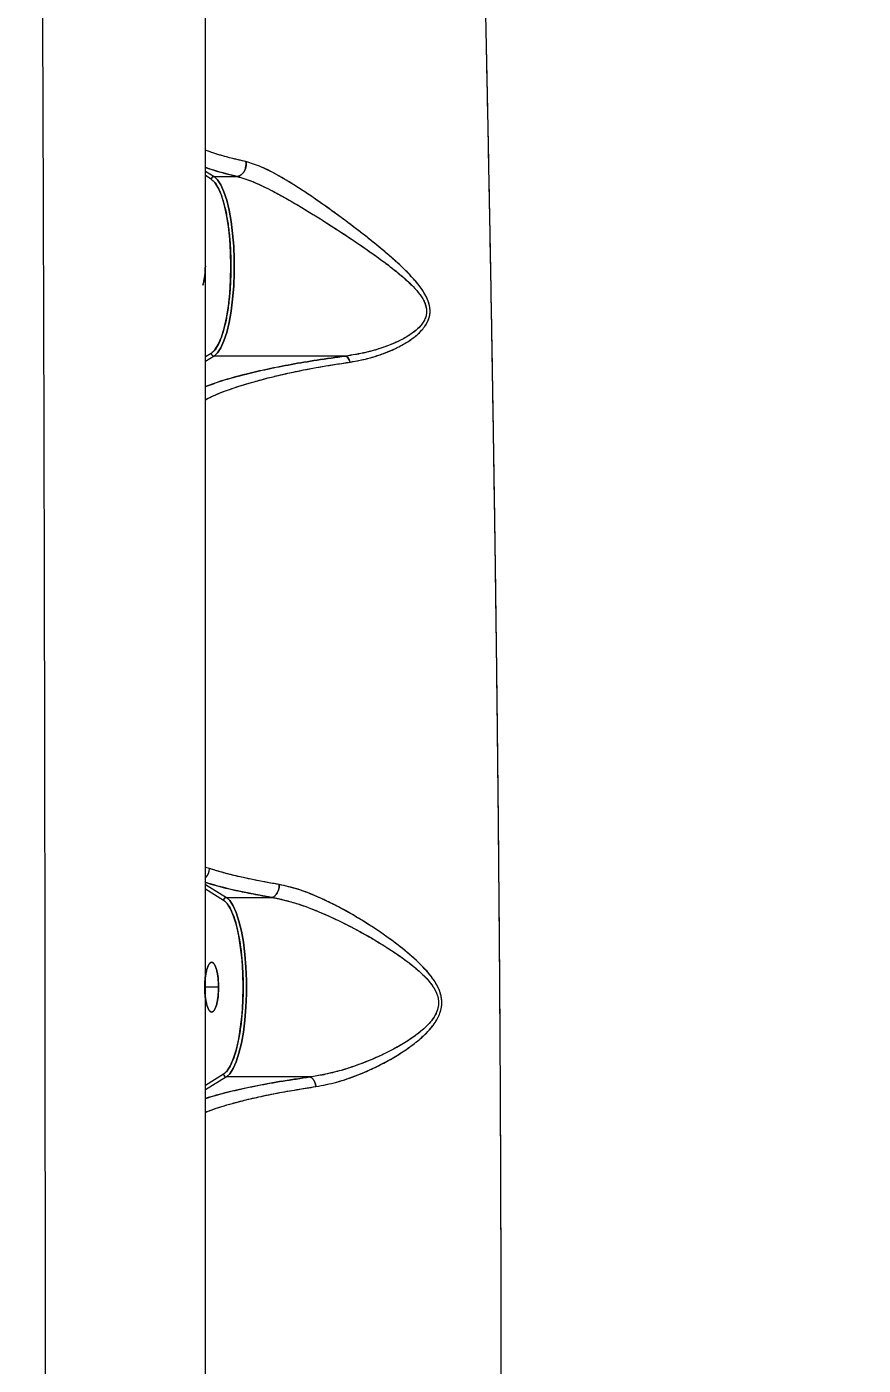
# Model space of a CAD drawing. Header units: millimetres. Extents: x -8045 to 6871, y -5915 to 5473.
# Drawn here: x -4057.1 to -3905.6, y -1385.2 to -1142.8 of the extents above; entities that cross this region are included whole.
import ezdxf

# ---------------------------------------------------------------- set-up
doc = ezdxf.new("R2010")
doc.units = ezdxf.units.MM
for name, color, linetype in [('DIKOM_ОБЪЕКТ', 7, 'Continuous'), ('DIKOM_РАЗМЕР_ЗОНА', 7, 'Continuous'), ('DIKOM_РАЗМЕР_ОБЪЕКТА', 7, 'Continuous')]:
    doc.layers.add(name, color=color, linetype=linetype)
doc.styles.add('style1', font='arial.ttf', dxfattribs={"width": 0.8})
doc.dimstyles.new('1-50', dxfattribs={"dimtxt": 300, "dimasz": 200, "dimexe": 100, "dimexo": 0, "dimgap": 100, "dimtad": 1, "dimtxsty": 'style1', "dimcen": 200, "dimclrd": 7, "dimclre": 7, "dimclrt": 7, "dimadec": 1, "dimazin": 2, "dimtfac": 1, "dimtmove": 0, "dimatfit": 2, "dimfxl": 0, "dimlwd": 25, "dimlwe": 18, "dimarcsym": 0})

# ---------------------------------------------------------------- blocks, each defined once
blk = doc.blocks.new('*D9')
at = {"layer": 'Defpoints', "color": 0, "linetype": 'Continuous', "transparency": 16777216}
for p in [(5663.54, -234.65), (-5019.6, -1388.73), (5663.54, -4701.47)]:
    blk.add_point(p, dxfattribs=at)
at = {"layer": 'DIKOM_РАЗМЕР_ОБЪЕКТА', "color": 7, "linetype": 'Continuous', "lineweight": 18, "transparency": 16777216}
for p, q in [((5663.54, -234.65), (5663.54, -4801.47)), ((-5019.6, -1388.73), (-5019.6, -4801.47))]:
    blk.add_line(p, q, dxfattribs=at)
at = {"layer": 'DIKOM_РАЗМЕР_ОБЪЕКТА', "color": 7, "linetype": 'Continuous', "lineweight": 25, "transparency": 16777216}
blk.add_line((-4819.6, -4701.47), (5463.54, -4701.47), dxfattribs=at)
at = {"layer": 'DIKOM_РАЗМЕР_ОБЪЕКТА', "color": 7, "linetype": 'Continuous', "transparency": 16777216}
for points in [[(-4819.6, -4668.14), (-4819.6, -4734.8), (-5019.6, -4701.47)], [(5463.54, -4668.14), (5463.54, -4734.8), (5663.54, -4701.47)]]:
    blk.add_solid(points, dxfattribs=at)
at = {"layer": 'DIKOM_РАЗМЕР_ОБЪЕКТА', "color": 7, "linetype": 'Continuous', "lineweight": 15, "transparency": 16777216, "insert": (-74.37, -4448.3), "char_height": 300, "attachment_point": 5, "style": 'style1'}
blk.add_mtext('10700', dxfattribs=at)
blk = doc.blocks.new('*D10')
at = {"layer": 'Defpoints', "color": 0, "linetype": 'Continuous', "transparency": 16777216}
for p in [(-1653.81, 3474.95), (-5616.46, -3083.4), (491.01, -3083.4)]:
    blk.add_point(p, dxfattribs=at)
at = {"layer": 'DIKOM_РАЗМЕР_ОБЪЕКТА', "color": 7, "linetype": 'Continuous', "lineweight": 18, "transparency": 16777216}
for p, q in [((-1653.81, 3474.95), (-5716.46, 3474.95)), ((491.01, -3083.4), (-5716.46, -3083.4))]:
    blk.add_line(p, q, dxfattribs=at)
at = {"layer": 'DIKOM_РАЗМЕР_ОБЪЕКТА', "color": 7, "linetype": 'Continuous', "lineweight": 25, "transparency": 16777216}
blk.add_line((-5616.46, 3274.95), (-5616.46, -2883.4), dxfattribs=at)
at = {"layer": 'DIKOM_РАЗМЕР_ОБЪЕКТА', "color": 7, "linetype": 'Continuous', "transparency": 16777216}
for points in [[(-5649.79, 3274.95), (-5583.12, 3274.95), (-5616.46, 3474.95)], [(-5649.79, -2883.4), (-5583.12, -2883.4), (-5616.46, -3083.4)]]:
    blk.add_solid(points, dxfattribs=at)
at = {"layer": 'DIKOM_РАЗМЕР_ОБЪЕКТА', "color": 7, "linetype": 'Continuous', "lineweight": 15, "transparency": 16777216, "insert": (-5869.63, -1326.86), "char_height": 300, "attachment_point": 5, "rotation": 90, "style": 'style1'}
blk.add_mtext('6550', dxfattribs=at)
blk = doc.blocks.new('*D11')
at = {"layer": 'Defpoints', "color": 0, "transparency": 16777216}
for p in [(6870.85, -184.65), (-7019.6, -1388.73), (-7019.6, -5814.65)]:
    blk.add_point(p, dxfattribs=at)
at = {"layer": 'DIKOM_РАЗМЕР_ЗОНА', "color": 7, "lineweight": 18, "transparency": 16777216}
for p, q in [((6870.85, -184.65), (6870.85, -5914.65)), ((-7019.6, -1388.73), (-7019.6, -5914.65))]:
    blk.add_line(p, q, dxfattribs=at)
at = {"layer": 'DIKOM_РАЗМЕР_ЗОНА', "color": 7, "lineweight": 25, "transparency": 16777216}
blk.add_line((6670.85, -5814.65), (-6819.6, -5814.65), dxfattribs=at)
at = {"layer": 'DIKOM_РАЗМЕР_ЗОНА', "color": 7, "transparency": 16777216}
for points in [[(-6819.6, -5781.31), (-6819.6, -5847.98), (-7019.6, -5814.65)], [(6670.85, -5781.31), (6670.85, -5847.98), (6870.85, -5814.65)]]:
    blk.add_solid(points, dxfattribs=at)
at = {"layer": 'DIKOM_РАЗМЕР_ЗОНА', "color": 7, "transparency": 16777216, "insert": (-74.37, -5561.37), "char_height": 300, "attachment_point": 5, "style": 'style1'}
blk.add_mtext('13900', dxfattribs=at)
blk = doc.blocks.new('*D12')
at = {"layer": 'Defpoints', "color": 0, "transparency": 16777216}
for p in [(-2189.61, 5472.65), (-7595.21, -5084.97), (-495.58, -5084.97)]:
    blk.add_point(p, dxfattribs=at)
at = {"layer": 'DIKOM_РАЗМЕР_ЗОНА', "color": 7, "lineweight": 18, "transparency": 16777216}
for p, q in [((-2189.61, 5472.65), (-7695.21, 5472.65)), ((-495.58, -5084.97), (-7695.21, -5084.97))]:
    blk.add_line(p, q, dxfattribs=at)
at = {"layer": 'DIKOM_РАЗМЕР_ЗОНА', "color": 7, "lineweight": 25, "transparency": 16777216}
blk.add_line((-7595.21, 5272.65), (-7595.21, -4884.97), dxfattribs=at)
at = {"layer": 'DIKOM_РАЗМЕР_ЗОНА', "color": 7, "transparency": 16777216}
for points in [[(-7628.55, 5272.65), (-7561.88, 5272.65), (-7595.21, 5472.65)], [(-7628.55, -4884.97), (-7561.88, -4884.97), (-7595.21, -5084.97)]]:
    blk.add_solid(points, dxfattribs=at)
at = {"layer": 'DIKOM_РАЗМЕР_ЗОНА', "color": 7, "transparency": 16777216, "insert": (-7848.38, -1452.59), "char_height": 300, "attachment_point": 5, "rotation": 90, "style": 'style1'}
blk.add_mtext('10550', dxfattribs=at)

msp = doc.modelspace()

# ---------------------------------------------------------------- linework, layer by layer
at = {"layer": 'DIKOM_ОБЪЕКТ', "color": 7, "linetype": 'Continuous', "lineweight": 15}
for p, q in [((-4024.74, -1168.929), (-4023.182, -1169.896)), ((-4023.686, -1170.389), (-4024.74, -1169.735)), ((-4023.182, -1169.896), (-4019.028, -1169.896)), ((-4019.028, -1169.896), (-4019.024, -1169.896)), ((-4019.028, -1169.896), (-4019.024, -1169.896)), ((-4023.687, -1201.926), (-4024.74, -1202.579)), ((-4023.182, -1202.418), (-4024.74, -1203.385)), ((-3999.392, -1202.418), (-4023.182, -1202.418)), ((-4024.019, -1295.21), (-4024.74, -1294.999)), ((-4024.019, -1295.21), (-4024.74, -1295.006)), ((-4024.74, -1298.092), (-4020.964, -1300.437)), ((-4024.74, -1298.898), (-4021.467, -1300.93)), ((-4020.964, -1300.437), (-4012.709, -1300.437)), ((-4012.709, -1300.437), (-4012.703, -1300.437)), ((-4012.709, -1300.437), (-4012.703, -1300.437)), ((-4022.377, -1316.698), (-4024.74, -1316.698)), ((-4021.468, -1332.466), (-4024.74, -1334.498)), ((-4020.964, -1332.959), (-4024.74, -1335.304)), ((-4005.795, -1332.959), (-4020.964, -1332.959))]:
    msp.add_line(p, q, dxfattribs=at)
at = {"layer": 'DIKOM_ОБЪЕКТ', "color": 7, "linetype": 'Continuous', "lineweight": 15, "flags": 128}
for points in [[(-4023.687, -1201.926), (-4023.043, -1201.315), (-4022.432, -1200.338), (-4021.868, -1199.018), (-4021.366, -1197.388), (-4020.938, -1195.486), (-4020.594, -1193.359), (-4020.342, -1191.058), (-4020.188, -1188.638), (-4020.136, -1186.159), (-4020.188, -1183.679), (-4020.341, -1181.26), (-4020.593, -1178.959), (-4020.938, -1176.831), (-4021.366, -1174.929), (-4021.868, -1173.299), (-4022.431, -1171.978), (-4023.042, -1171.001), (-4023.686, -1170.389)], [(-4023.182, -1202.418), (-4022.552, -1201.831), (-4021.952, -1200.904), (-4021.395, -1199.657), (-4020.892, -1198.117), (-4020.456, -1196.317), (-4020.095, -1194.298), (-4019.817, -1192.101), (-4019.628, -1189.776), (-4019.533, -1187.372), (-4019.533, -1184.942), (-4019.628, -1182.539), (-4019.817, -1180.213), (-4020.095, -1178.017), (-4020.456, -1175.997), (-4020.892, -1174.198), (-4021.395, -1172.658), (-4021.952, -1171.411), (-4022.552, -1170.484), (-4023.182, -1169.896)], [(-4023.182, -1169.896), (-4022.552, -1170.484), (-4021.952, -1171.411), (-4021.395, -1172.658), (-4020.892, -1174.198), (-4020.456, -1175.997), (-4020.095, -1178.017), (-4019.817, -1180.213), (-4019.628, -1182.539), (-4019.533, -1184.942), (-4019.533, -1187.372), (-4019.628, -1189.776), (-4019.817, -1192.101), (-4020.095, -1194.298), (-4020.456, -1196.317), (-4020.892, -1198.117), (-4021.395, -1199.657), (-4021.952, -1200.904), (-4022.552, -1201.831), (-4023.182, -1202.418)], [(-4021.468, -1332.466), (-4020.824, -1331.855), (-4020.213, -1330.878), (-4019.649, -1329.559), (-4019.147, -1327.928), (-4018.719, -1326.026), (-4018.375, -1323.899), (-4018.123, -1321.598), (-4017.969, -1319.179), (-4017.917, -1316.7), (-4017.969, -1314.22), (-4018.123, -1311.801), (-4018.375, -1309.499), (-4018.719, -1307.372), (-4019.147, -1305.47), (-4019.649, -1303.839), (-4020.212, -1302.519), (-4020.823, -1301.542), (-4021.467, -1300.93)], [(-4020.964, -1332.959), (-4020.333, -1332.372), (-4019.733, -1331.445), (-4019.176, -1330.197), (-4018.673, -1328.657), (-4018.237, -1326.858), (-4017.876, -1324.838), (-4017.598, -1322.642), (-4017.409, -1320.317), (-4017.314, -1317.913), (-4017.314, -1315.483), (-4017.409, -1313.079), (-4017.598, -1310.754), (-4017.876, -1308.558), (-4018.237, -1306.538), (-4018.673, -1304.739), (-4019.176, -1303.199), (-4019.733, -1301.952), (-4020.333, -1301.024), (-4020.964, -1300.437)], [(-4020.964, -1300.437), (-4020.333, -1301.024), (-4019.733, -1301.952), (-4019.176, -1303.199), (-4018.673, -1304.739), (-4018.237, -1306.538), (-4017.876, -1308.558), (-4017.598, -1310.754), (-4017.409, -1313.079), (-4017.314, -1315.483), (-4017.314, -1317.913), (-4017.409, -1320.317), (-4017.598, -1322.642), (-4017.876, -1324.838), (-4018.237, -1326.858), (-4018.673, -1328.657), (-4019.176, -1330.197), (-4019.733, -1331.445), (-4020.333, -1332.372), (-4020.964, -1332.959)]]:
    msp.add_lwpolyline(points, dxfattribs=at)
at = {"layer": 'DIKOM_ОБЪЕКТ', "color": 7, "linetype": 'Continuous', "lineweight": 15}
for centre, radius, start, end in [((-4023.173, -1170.41), 0.514, 91.08213, 177.69842), ((-4023.173, -1201.904), 0.515, 182.41587, 268.9264), ((-4026.289, -1295.25), 2.27, 313.57408, 1.00897), ((-4026.285, -1295.252), 2.266, 313.63485, 1.05564), ((-4020.954, -1300.951), 0.514, 91.08213, 177.69842), ((-4020.954, -1332.445), 0.515, 182.41587, 268.9264)]:
    msp.add_arc(centre, radius, start, end, dxfattribs=at)
for points, knots in [([(-4057.119, -1907.892), (-4057.075, -1907.8), (-4056.989, -1907.623), (-4056.855, -1906.008), (-4056.725, -1903.517), (-4056.595, -1900.009), (-4056.464, -1895.511), (-4056.333, -1890.034), (-4056.201, -1883.617), (-4056.067, -1876.284), (-4055.933, -1868.039), (-4055.801, -1858.883), (-4055.67, -1848.813), (-4055.541, -1837.824), (-4055.415, -1825.944), (-4055.293, -1813.231), (-4055.174, -1799.75), (-4055.059, -1785.531), (-4054.948, -1770.581), (-4054.84, -1754.897), (-4054.736, -1738.478), (-4054.634, -1721.324), (-4054.537, -1703.503), (-4054.444, -1685.102), (-4054.355, -1666.205), (-4054.272, -1646.831), (-4054.194, -1626.981), (-4054.122, -1606.654), (-4054.054, -1585.849), (-4053.992, -1564.588), (-4053.937, -1542.967), (-4053.888, -1521.096), (-4053.846, -1499.053), (-4053.81, -1476.845), (-4053.782, -1454.471), (-4053.761, -1431.931), (-4053.749, -1409.225), (-4053.744, -1386.401), (-4053.748, -1363.564), (-4053.761, -1340.819), (-4053.781, -1318.22), (-4053.809, -1295.764), (-4053.845, -1273.453), (-4053.888, -1251.292), (-4053.937, -1229.36), (-4053.992, -1207.758), (-4054.054, -1186.576), (-4054.121, -1165.835), (-4054.193, -1145.528), (-4054.271, -1125.658), (-4054.355, -1106.226), (-4054.444, -1087.252), (-4054.537, -1068.824), (-4054.634, -1051.031), (-4054.735, -1033.943), (-4054.839, -1017.561), (-4054.947, -1001.879), (-4055.058, -986.901), (-4055.174, -972.63), (-4055.293, -959.097), (-4055.415, -946.376), (-4055.541, -934.524), (-4055.669, -923.575), (-4055.799, -913.52), (-4055.932, -904.356), (-4056.066, -896.088), (-4056.201, -888.721), (-4056.333, -882.283), (-4056.464, -876.808), (-4056.594, -872.32), (-4056.724, -868.829), (-4056.854, -866.297), (-4056.981, -864.873), (-4057.071, -864.301), (-4057.113, -864.442), (-4057.119, -864.461)], [0, 0, 0, 0, 0.0147236, 0.0285244, 0.0423475, 0.0562187, 0.0701644, 0.0841098, 0.0979776, 0.1117981, 0.1255969, 0.1393986, 0.1532294, 0.1671158, 0.1810794, 0.195006, 0.2088623, 0.2226753, 0.2364714, 0.2502766, 0.2641169, 0.2780193, 0.2919872, 0.3058928, 0.3197353, 0.333542, 0.3473386, 0.361151, 0.3750051, 0.3889283, 0.4028919, 0.4167793, 0.4306105, 0.4444125, 0.4582114, 0.4720326, 0.4859027, 0.4998492, 0.5138045, 0.527697, 0.5415539, 0.5554015, 0.5692659, 0.5831735, 0.5971425, 0.6110617, 0.6249133, 0.6387239, 0.65252, 0.6663273, 0.6801718, 0.6940801, 0.7080478, 0.7219478, 0.7357871, 0.7495921, 0.7633891, 0.777204, 0.7910632, 0.8049937, 0.8189543, 0.8328374, 0.8466663, 0.8604674, 0.8742668, 0.8880905, 0.9019637, 0.9159125, 0.9298518, 0.9437185, 0.957539, 0.9713391, 0.9851441, 0.9980509, 1, 1, 1, 1]), ([(-4024.74, -1877.705), (-4024.74, -1877.65), (-4024.74, -1877.463), (-4024.74, -1876.168), (-4024.74, -1873.836), (-4024.74, -1870.515), (-4024.74, -1866.27), (-4024.74, -1861.104), (-4024.74, -1855.053), (-4024.74, -1848.134), (-4024.74, -1840.351), (-4024.74, -1831.714), (-4024.74, -1822.212), (-4024.74, -1811.855), (-4024.74, -1800.662), (-4024.74, -1788.701), (-4024.74, -1775.999), (-4024.74, -1762.586), (-4024.74, -1748.479), (-4024.74, -1733.683), (-4024.74, -1718.194), (-4024.74, -1702.028), (-4024.74, -1685.262), (-4024.74, -1667.952), (-4024.74, -1650.141), (-4024.74, -1631.861), (-4024.74, -1613.142), (-4024.74, -1593.962), (-4024.74, -1574.342), (-4024.74, -1554.319), (-4024.74, -1533.993), (-4024.74, -1513.397), (-4024.74, -1492.606), (-4024.74, -1471.653), (-4024.74, -1450.55), (-4024.74, -1429.284), (-4024.74, -1407.887), (-4024.74, -1386.419), (-4024.74, -1364.94), (-4024.74, -1343.503), (-4024.74, -1322.18), (-4024.74, -1301.004), (-4024.74, -1279.963), (-4024.74, -1259.082), (-4024.74, -1238.425), (-4024.74, -1218.098), (-4024.74, -1198.132), (-4024.74, -1178.565), (-4024.74, -1159.406), (-4024.74, -1140.663), (-4024.74, -1122.336), (-4024.74, -1104.456), (-4024.74, -1087.119), (-4024.74, -1070.376), (-4024.74, -1054.265), (-4024.74, -1038.803), (-4024.74, -1024.011), (-4024.74, -1009.875), (-4024.74, -996.415), (-4024.74, -983.669), (-4024.74, -971.704), (-4024.74, -960.536), (-4024.74, -950.202), (-4024.74, -940.708), (-4024.74, -932.059), (-4024.74, -924.251), (-4024.74, -917.301), (-4024.74, -911.235), (-4024.74, -906.07), (-4024.74, -901.832), (-4024.74, -898.508), (-4024.74, -896.17), (-4024.74, -894.865), (-4024.74, -894.673), (-4024.74, -894.616)], [0, 0, 0, 0, 0.0059233, 0.0199917, 0.0340567, 0.0481859, 0.0623646, 0.0765651, 0.090664, 0.1047449, 0.1188208, 0.1328783, 0.146944, 0.1611261, 0.1753041, 0.1894528, 0.2035484, 0.217653, 0.2317122, 0.2457659, 0.2598889, 0.274057, 0.2882318, 0.3023495, 0.3164595, 0.3305514, 0.3446024, 0.3586594, 0.3728224, 0.3869782, 0.4011306, 0.4152558, 0.429387, 0.4434443, 0.4574926, 0.4715981, 0.4857383, 0.4998843, 0.5140494, 0.5282093, 0.5423512, 0.5564526, 0.5705634, 0.5847571, 0.5989451, 0.6130973, 0.6271897, 0.6412896, 0.6553503, 0.6694053, 0.6835298, 0.6977007, 0.7118799, 0.7259925, 0.740099, 0.7541902, 0.7682424, 0.7823004, 0.7964689, 0.8106287, 0.8247808, 0.8389012, 0.8530261, 0.8670821, 0.8811303, 0.8952319, 0.9093732, 0.9235333, 0.9376872, 0.95182, 0.965918, 0.9799663, 0.9940183, 1, 1, 1, 1]), ([(-3975.154, -1090.265), (-3975.051, -1094.497), (-3974.845, -1102.966), (-3974.53, -1116.646), (-3974.212, -1131.036), (-3973.893, -1146.169), (-3973.577, -1161.939), (-3973.273, -1177.949), (-3972.984, -1194.116), (-3972.712, -1210.409), (-3972.454, -1227.15), (-3972.211, -1244.342), (-3971.979, -1262.599), (-3971.765, -1281.863), (-3971.579, -1302.064), (-3971.428, -1322.469), (-3971.318, -1343.079), (-3971.249, -1363.895), (-3971.224, -1384.846), (-3971.243, -1405.823), (-3971.307, -1426.715), (-3971.413, -1447.485), (-3971.561, -1468.087), (-3971.745, -1488.413), (-3971.962, -1508.357), (-3972.208, -1527.865), (-3972.479, -1546.938), (-3972.771, -1565.578), (-3973.085, -1584.036), (-3973.418, -1602.168), (-3973.763, -1619.826), (-3974.113, -1636.667), (-3974.462, -1652.67), (-3974.811, -1667.926), (-3975.039, -1677.333), (-3975.154, -1682.05)], [0, 0, 0, 0, 0.0291384, 0.0583074, 0.0875831, 0.1170414, 0.1464529, 0.1756901, 0.2031679, 0.2306249, 0.2581251, 0.2857346, 0.3135071, 0.3443937, 0.3751046, 0.4057346, 0.4363775, 0.4671278, 0.4980775, 0.5290124, 0.5598568, 0.5907075, 0.621662, 0.6526135, 0.6833714, 0.7140284, 0.7446765, 0.7754062, 0.8063094, 0.8387918, 0.8710674, 0.9032238, 0.9353634, 0.9675877, 1, 1, 1, 1]), ([(-3975.154, -1090.265), (-3975.122, -1091.555), (-3975.057, -1094.193), (-3974.957, -1098.336), (-3974.852, -1102.733), (-3974.743, -1107.401), (-3974.629, -1112.348), (-3974.519, -1117.208), (-3974.426, -1121.367), (-3974.35, -1124.808), (-3974.282, -1127.921), (-3974.206, -1131.391), (-3974.122, -1135.316), (-3974.034, -1139.5), (-3973.95, -1143.523), (-3973.893, -1146.308), (-3973.859, -1147.92), (-3973.845, -1148.61), (-3973.833, -1149.243), (-3973.821, -1149.818), (-3973.81, -1150.334), (-3973.758, -1152.916), (-3973.668, -1157.402), (-3973.542, -1163.819), (-3973.42, -1170.189), (-3973.3, -1176.615), (-3973.178, -1183.302), (-3973.07, -1189.375), (-3972.974, -1194.898), (-3972.893, -1199.67), (-3972.815, -1204.36), (-3972.739, -1208.966), (-3972.666, -1213.485), (-3972.597, -1217.912), (-3972.484, -1225.267), (-3972.335, -1235.502), (-3972.157, -1248.591), (-3971.991, -1261.789), (-3971.839, -1275.15), (-3971.701, -1288.729), (-3971.571, -1303.279), (-3971.455, -1318.835), (-3971.356, -1335.541), (-3971.284, -1352.317), (-3971.24, -1369.204), (-3971.234, -1380.519), (-3971.231, -1386.157)], [0, 0, 0, 0, 0.0179875, 0.0367763, 0.0563658, 0.0767562, 0.0979468, 0.1199377, 0.1380065, 0.1494629, 0.1620315, 0.1757123, 0.1910471, 0.2085284, 0.2246544, 0.2375303, 0.2403654, 0.2429777, 0.2453669, 0.2475337, 0.2494771, 0.251198, 0.2766467, 0.2996035, 0.32175, 0.3456955, 0.368272, 0.3922597, 0.4088966, 0.4251312, 0.4409633, 0.456393, 0.4714206, 0.4860461, 0.50027, 0.5438566, 0.585595, 0.625487, 0.6683374, 0.7099847, 0.750431, 0.8008985, 0.8503769, 0.8999629, 0.9501453, 1, 1, 1, 1]), ([(-4017.426, -1167.206), (-4019.028, -1166.829), (-4021.898, -1166.154), (-4023.869, -1165.442), (-4024.74, -1165.127)], [0, 0, 0, 0, 0.5581229, 1, 1, 1, 1]), ([(-4017.426, -1167.206), (-4018.329, -1166.997), (-4020.138, -1166.577), (-4022.659, -1165.885), (-4024.007, -1165.397), (-4024.74, -1165.132)], [0, 0, 0, 0, 0.3128869, 0.6266514, 1, 1, 1, 1]), ([(-4019.024, -1169.896), (-4018.863, -1169.864), (-4018.596, -1169.812), (-4018.231, -1169.578), (-4017.923, -1169.281), (-4017.643, -1168.857), (-4017.443, -1168.331), (-4017.353, -1167.754), (-4017.402, -1167.387), (-4017.426, -1167.206)], [0, 0, 0, 0, 0.1646306, 0.2727082, 0.3982587, 0.5393903, 0.6914517, 0.8476068, 1, 1, 1, 1]), ([(-4017.426, -1167.206), (-4017.402, -1167.394), (-4017.352, -1167.773), (-4017.452, -1168.368), (-4017.665, -1168.899), (-4017.955, -1169.318), (-4018.265, -1169.602), (-4018.619, -1169.819), (-4018.873, -1169.867), (-4019.024, -1169.896)], [0, 0, 0, 0, 0.158048, 0.3189836, 0.4740699, 0.6159613, 0.7401297, 0.8450684, 1, 1, 1, 1]), ([(-3998.548, -1203.508), (-3997.326, -1203.281), (-3994.886, -1202.828), (-3991.287, -1201.561), (-3988.417, -1200.107), (-3986.345, -1198.576), (-3985.001, -1197.186), (-3984.089, -1195.486), (-3983.973, -1193.563), (-3984.62, -1191.718), (-3986.038, -1189.475), (-3988.357, -1186.962), (-3991.443, -1184.169), (-3994.692, -1181.493), (-3998.03, -1178.898), (-4001.418, -1176.382), (-4004.823, -1173.968), (-4008.203, -1171.708), (-4011.502, -1169.709), (-4014.667, -1168.048), (-4016.506, -1167.487), (-4017.426, -1167.206)], [0, 0, 0, 0, 0.0618662, 0.1235934, 0.1860193, 0.2174124, 0.2491908, 0.2812187, 0.313403, 0.3456034, 0.3775409, 0.4410334, 0.5039855, 0.566379, 0.6288167, 0.6910154, 0.7527158, 0.8147012, 0.8762959, 0.938131, 1, 1, 1, 1]), ([(-3998.548, -1203.508), (-3997.724, -1203.365), (-3996.068, -1203.077), (-3993.621, -1202.381), (-3991.597, -1201.627), (-3990.027, -1200.905), (-3988.893, -1200.304), (-3987.783, -1199.624), (-3986.731, -1198.862), (-3985.783, -1198.007), (-3984.855, -1196.922), (-3984.241, -1195.75), (-3984.03, -1194.538), (-3984.065, -1193.622), (-3984.277, -1192.706), (-3984.627, -1191.832), (-3985.094, -1190.97), (-3985.917, -1189.729), (-3987.277, -1188.113), (-3989.205, -1186.193), (-3991.627, -1184.023), (-3994.514, -1181.635), (-3997.485, -1179.32), (-4000.129, -1177.337), (-4002.4, -1175.684), (-4004.713, -1174.055), (-4007.018, -1172.496), (-4009.274, -1171.053), (-4011.276, -1169.863), (-4013.032, -1168.917), (-4015.113, -1167.905), (-4016.499, -1167.486), (-4017.426, -1167.206)], [0, 0, 0, 0, 0.0417075, 0.0838719, 0.1250014, 0.1471275, 0.1679078, 0.1874066, 0.2104742, 0.2312752, 0.2500769, 0.2814324, 0.2970732, 0.3128699, 0.3280436, 0.3443278, 0.359421, 0.3757998, 0.4158286, 0.4583403, 0.5008353, 0.5630121, 0.6255489, 0.6673468, 0.7089373, 0.7499319, 0.7936602, 0.8352205, 0.8748805, 0.9067556, 0.9376011, 1, 1, 1, 1]), ([(-4019.028, -1169.896), (-4020.73, -1169.476), (-4022.903, -1168.94), (-4024.412, -1168.371), (-4024.74, -1168.247)], [0, 0, 0, 0, 0.7832168, 1, 1, 1, 1]), ([(-4024.74, -1168.273), (-4024.247, -1168.44), (-4022.607, -1168.996), (-4020.501, -1169.526), (-4019.028, -1169.896)], [0, 0, 0, 0, 0.3007311, 1, 1, 1, 1]), ([(-4023.686, -1170.389), (-4023.456, -1170.581), (-4022.984, -1170.974), (-4022.309, -1172.138), (-4021.677, -1173.745), (-4021.124, -1175.792), (-4020.679, -1178.178), (-4020.361, -1180.782), (-4020.176, -1183.468), (-4020.117, -1186.159), (-4020.176, -1188.85), (-4020.362, -1191.536), (-4020.679, -1194.139), (-4021.124, -1196.524), (-4021.677, -1198.572), (-4022.309, -1200.178), (-4022.984, -1201.342), (-4023.456, -1201.734), (-4023.687, -1201.926)], [0, 0, 0, 0, 0.0591323, 0.1210601, 0.1850022, 0.2499998, 0.3149982, 0.3789407, 0.4408664, 0.5000012, 0.5591343, 0.6210601, 0.6850024, 0.7500006, 0.8149997, 0.878941, 0.9408686, 1, 1, 1, 1]), ([(-4023.686, -1170.389), (-4023.676, -1170.325), (-4023.656, -1170.196), (-4023.537, -1170.033), (-4023.373, -1169.919), (-4023.246, -1169.904), (-4023.182, -1169.896)], [0, 0, 0, 0, 0.2498074, 0.4998731, 0.7499823, 1, 1, 1, 1]), ([(-4019.024, -1169.896), (-4018.567, -1170.017), (-4017.64, -1170.261), (-4016.14, -1170.837), (-4014.558, -1171.537), (-4012.762, -1172.425), (-4010.722, -1173.521), (-4008.453, -1174.822), (-4005.772, -1176.431), (-4002.693, -1178.356), (-3999.265, -1180.583), (-3995.881, -1182.865), (-3992.939, -1184.953), (-3990.458, -1186.84), (-3988.431, -1188.53), (-3986.95, -1189.966), (-3986.009, -1191.101), (-3985.464, -1191.883), (-3985.036, -1192.683), (-3984.744, -1193.544), (-3984.651, -1194.42), (-3984.791, -1195.288), (-3985.152, -1196.11), (-3985.733, -1196.926), (-3986.543, -1197.724), (-3987.545, -1198.477), (-3988.59, -1199.117), (-3989.678, -1199.684), (-3990.831, -1200.207), (-3991.886, -1200.62), (-3992.797, -1200.939), (-3993.495, -1201.164), (-3994.202, -1201.374), (-3994.935, -1201.574), (-3995.655, -1201.753), (-3996.317, -1201.902), (-3996.928, -1202.028), (-3997.935, -1202.22), (-3998.769, -1202.334), (-3999.384, -1202.419)], [0, 0, 0, 0, 0.0309064, 0.062732, 0.0934224, 0.125467, 0.1663851, 0.2079849, 0.2505058, 0.3126811, 0.3751425, 0.4376484, 0.4999403, 0.5421044, 0.5836676, 0.6252283, 0.6417044, 0.6565621, 0.6730311, 0.687954, 0.7038227, 0.7193599, 0.7343821, 0.7507077, 0.7708505, 0.7917591, 0.8132144, 0.8315319, 0.8523238, 0.8756126, 0.8873569, 0.8999786, 0.9119057, 0.9238517, 0.9376348, 0.94875, 0.9576438, 0.9687646, 1, 1, 1, 1]), ([(-4019.024, -1169.896), (-4018.1, -1170.169), (-4016.24, -1170.719), (-4013.048, -1172.257), (-4009.698, -1174.084), (-4005.862, -1176.364), (-4001.582, -1179.058), (-3996.956, -1182.117), (-3992.815, -1185.019), (-3989.261, -1187.775), (-3986.837, -1190.005), (-3985.329, -1192), (-3984.739, -1193.38), (-3984.658, -1194.517), (-3984.864, -1195.63), (-3985.635, -1196.898), (-3986.993, -1198.117), (-3989.102, -1199.47), (-3992.019, -1200.742), (-3995.67, -1201.844), (-3998.144, -1202.227), (-3999.384, -1202.419)], [0, 0, 0, 0, 0.0610598, 0.1229924, 0.1853114, 0.2484173, 0.3325262, 0.4175817, 0.5023479, 0.5660246, 0.6292111, 0.6601916, 0.6905291, 0.7055329, 0.7203491, 0.750299, 0.7809228, 0.8118414, 0.8744185, 0.936999, 1, 1, 1, 1]), ([(-4024.767, -1186.157), (-4024.783, -1186.634), (-4024.817, -1187.608), (-4024.93, -1188.728), (-4025.194, -1189.375), (-4025.194, -1189.547), (-4025.194, -1189.547)], [0, 0, 0, 0, 0.3677354, 0.7515274, 0.9998279, 1, 1, 1, 1]), ([(-4025.194, -1189.547), (-4025.132, -1189.326), (-4024.966, -1188.731), (-4024.799, -1187.549), (-4024.777, -1186.582), (-4024.767, -1186.157)], [0, 0, 0, 0, 0.2484967, 0.6694574, 1, 1, 1, 1]), ([(-4023.687, -1201.926), (-4023.677, -1201.99), (-4023.657, -1202.119), (-4023.538, -1202.282), (-4023.373, -1202.396), (-4023.246, -1202.411), (-4023.182, -1202.418)], [0, 0, 0, 0, 0.2499785, 0.4999405, 0.7498089, 1, 1, 1, 1]), ([(-4024.74, -1207.935), (-4023.794, -1207.59), (-4021.677, -1206.817), (-4017.81, -1205.761), (-4013.544, -1204.769), (-4009.253, -1203.923), (-4004.575, -1203.125), (-4001.125, -1202.655), (-3999.392, -1202.418)], [0, 0, 0, 0, 0.1674925, 0.3751012, 0.5317677, 0.687236, 0.84288, 1, 1, 1, 1]), ([(-3999.392, -1202.418), (-4001.125, -1202.655), (-4004.578, -1203.126), (-4009.263, -1203.924), (-4013.561, -1204.773), (-4017.846, -1205.77), (-4021.704, -1206.825), (-4023.812, -1207.596), (-4024.74, -1207.935)], [0, 0, 0, 0, 0.1570659, 0.3130531, 0.4688718, 0.6258885, 0.8353692, 1, 1, 1, 1]), ([(-4024.74, -1210.325), (-4024.301, -1210.092), (-4022.863, -1209.33), (-4019.381, -1208.062), (-4014.706, -1206.664), (-4009.606, -1205.451), (-4004.417, -1204.41), (-4000.508, -1203.809), (-3998.548, -1203.508)], [0, 0, 0, 0, 0.0913347, 0.2995478, 0.5095287, 0.673238, 0.8361671, 1, 1, 1, 1]), ([(-4024.74, -1210.271), (-4024.586, -1210.194), (-4024.056, -1209.925), (-4022.875, -1209.408), (-4021.305, -1208.784), (-4019.546, -1208.16), (-4017.821, -1207.602), (-4015.806, -1207.006), (-4013.502, -1206.388), (-4010.874, -1205.754), (-4007.617, -1205.048), (-4003.596, -1204.276), (-4000.235, -1203.765), (-3998.548, -1203.508)], [0, 0, 0, 0, 0.0307673, 0.1064022, 0.206236, 0.2824283, 0.3605463, 0.4368477, 0.5331555, 0.6263541, 0.7181714, 0.8585311, 1, 1, 1, 1]), ([(-3999.384, -1202.419), (-3999.385, -1202.419), (-3999.386, -1202.419), (-3999.388, -1202.418), (-3999.391, -1202.418), (-3999.392, -1202.418)], [0, 0, 0, 0, 0.2076104, 0.4330609, 1, 1, 1, 1]), ([(-3999.384, -1202.419), (-3999.385, -1202.419), (-3999.386, -1202.419), (-3999.388, -1202.418), (-3999.391, -1202.418), (-3999.392, -1202.418)], [0, 0, 0, 0, 0.2131301, 0.4597977, 1, 1, 1, 1]), ([(-3999.384, -1202.419), (-3999.307, -1202.45), (-3999.149, -1202.513), (-3998.918, -1202.755), (-3998.708, -1203.086), (-3998.601, -1203.369), (-3998.548, -1203.508)], [0, 0, 0, 0, 0.2461045, 0.4999665, 0.7538156, 1, 1, 1, 1]), ([(-3998.548, -1203.508), (-3998.601, -1203.369), (-3998.708, -1203.086), (-3998.918, -1202.755), (-3999.148, -1202.513), (-3999.306, -1202.45), (-3999.384, -1202.419)], [0, 0, 0, 0, 0.2460569, 0.4999083, 0.7537785, 1, 1, 1, 1]), ([(-4011.368, -1298.114), (-4012.774, -1297.865), (-4015.583, -1297.368), (-4018.993, -1296.615), (-4021.827, -1295.895), (-4023.289, -1295.438), (-4024.019, -1295.21)], [0, 0, 0, 0, 0.2796806, 0.5585376, 0.7793195, 1, 1, 1, 1]), ([(-4011.368, -1298.114), (-4012.203, -1297.969), (-4013.89, -1297.676), (-4016.259, -1297.209), (-4018.819, -1296.652), (-4021.51, -1295.988), (-4023.17, -1295.473), (-4024.019, -1295.21)], [0, 0, 0, 0, 0.1645058, 0.3320703, 0.5022343, 0.745358, 1, 1, 1, 1]), ([(-4012.709, -1300.437), (-4014.432, -1300.127), (-4017.883, -1299.505), (-4021.902, -1298.586), (-4023.914, -1297.974), (-4024.74, -1297.723)], [0, 0, 0, 0, 0.3699822, 0.7412711, 1, 1, 1, 1]), ([(-4024.74, -1297.729), (-4024.115, -1297.922), (-4022.507, -1298.418), (-4019.568, -1299.115), (-4016.174, -1299.828), (-4013.866, -1300.234), (-4012.709, -1300.437)], [0, 0, 0, 0, 0.1982528, 0.5104258, 0.7546674, 1, 1, 1, 1]), ([(-4012.703, -1300.437), (-4012.59, -1300.404), (-4012.319, -1300.327), (-4011.973, -1299.999), (-4011.697, -1299.568), (-4011.515, -1299.129), (-4011.39, -1298.627), (-4011.375, -1298.285), (-4011.368, -1298.114)], [0, 0, 0, 0, 0.1644657, 0.3941366, 0.5332567, 0.6843598, 0.842112, 1, 1, 1, 1]), ([(-4011.368, -1298.114), (-4011.376, -1298.291), (-4011.391, -1298.645), (-4011.524, -1299.159), (-4011.715, -1299.602), (-4011.995, -1300.024), (-4012.335, -1300.334), (-4012.597, -1300.407), (-4012.703, -1300.437)], [0, 0, 0, 0, 0.163429, 0.3256935, 0.4795329, 0.619408, 0.8449487, 1, 1, 1, 1]), ([(-4004.721, -1334.698), (-4003.477, -1334.459), (-4000.994, -1333.98), (-3997.215, -1332.675), (-3993.464, -1331.022), (-3990.194, -1329.214), (-3987.439, -1327.369), (-3985.197, -1325.553), (-3983.361, -1323.584), (-3982.13, -1321.426), (-3981.77, -1319.166), (-3982.382, -1316.981), (-3983.921, -1314.461), (-3986.476, -1311.798), (-3989.853, -1309.006), (-3993.388, -1306.479), (-3996.999, -1304.181), (-4000.656, -1302.113), (-4004.309, -1300.343), (-4007.93, -1298.892), (-4010.22, -1298.374), (-4011.368, -1298.114)], [0, 0, 0, 0, 0.0620244, 0.1237983, 0.1860974, 0.2484187, 0.2900152, 0.3320632, 0.3744717, 0.406708, 0.4390556, 0.4714854, 0.5033095, 0.5662883, 0.6291173, 0.691331, 0.7530377, 0.8148911, 0.8767624, 0.9381846, 1, 1, 1, 1]), ([(-4004.721, -1334.698), (-4003.462, -1334.455), (-4000.954, -1333.971), (-3997.571, -1332.795), (-3994.632, -1331.544), (-3992.146, -1330.303), (-3989.889, -1328.999), (-3987.931, -1327.701), (-3986.186, -1326.374), (-3984.611, -1324.951), (-3983.424, -1323.566), (-3982.683, -1322.388), (-3982.082, -1321.074), (-3981.839, -1319.639), (-3982.044, -1318.206), (-3982.38, -1317.185), (-3982.867, -1316.196), (-3983.752, -1314.804), (-3985.249, -1313.051), (-3987.372, -1311.056), (-3990.041, -1308.88), (-3993.206, -1306.601), (-3996.472, -1304.512), (-3999.363, -1302.838), (-4001.824, -1301.539), (-4004.701, -1300.186), (-4007.93, -1298.888), (-4010.248, -1298.366), (-4011.368, -1298.114)], [0, 0, 0, 0, 0.0627209, 0.1249958, 0.1664971, 0.2085773, 0.2498162, 0.2822386, 0.3120296, 0.345846, 0.374777, 0.3912241, 0.4063131, 0.4376168, 0.4528876, 0.4691087, 0.4841489, 0.5006137, 0.54039, 0.5830682, 0.625681, 0.6881137, 0.7505761, 0.7936888, 0.8351844, 0.8751686, 0.9397309, 1, 1, 1, 1]), ([(-4021.467, -1300.93), (-4021.237, -1301.122), (-4020.764, -1301.515), (-4020.09, -1302.679), (-4019.458, -1304.286), (-4018.905, -1306.333), (-4018.46, -1308.719), (-4018.143, -1311.323), (-4017.957, -1314.008), (-4017.898, -1316.7), (-4017.957, -1319.391), (-4018.143, -1322.076), (-4018.461, -1324.68), (-4018.906, -1327.065), (-4019.458, -1329.112), (-4020.09, -1330.719), (-4020.765, -1331.883), (-4021.237, -1332.275), (-4021.468, -1332.466)], [0, 0, 0, 0, 0.0591336, 0.1210603, 0.1850024, 0.2499998, 0.3149984, 0.3789408, 0.4408665, 0.5000013, 0.5591343, 0.62106, 0.6850024, 0.7500005, 0.8149998, 0.8789411, 0.9408686, 1, 1, 1, 1]), ([(-4021.467, -1300.93), (-4021.457, -1300.866), (-4021.437, -1300.736), (-4021.318, -1300.573), (-4021.154, -1300.459), (-4021.027, -1300.444), (-4020.964, -1300.437)], [0, 0, 0, 0, 0.2498074, 0.4998731, 0.7499823, 1, 1, 1, 1]), ([(-4012.703, -1300.437), (-4011.937, -1300.583), (-4010.397, -1300.878), (-4007.983, -1301.604), (-4005.872, -1302.364), (-4004.067, -1303.094), (-4002.603, -1303.729), (-4001.129, -1304.407), (-3999.637, -1305.131), (-3998.346, -1305.79), (-3997.203, -1306.394), (-3996.196, -1306.943), (-3994.985, -1307.624), (-3993.816, -1308.31), (-3992.736, -1308.966), (-3991.83, -1309.534), (-3990.573, -1310.348), (-3989.099, -1311.36), (-3987.405, -1312.629), (-3985.842, -1313.939), (-3984.602, -1315.176), (-3983.729, -1316.262), (-3983.152, -1317.16), (-3982.719, -1318.126), (-3982.493, -1319.157), (-3982.524, -1320.023), (-3982.679, -1320.711), (-3982.911, -1321.363), (-3983.332, -1322.149), (-3984.308, -1323.452), (-3985.971, -1324.964), (-3988.264, -1326.557), (-3990.351, -1327.756), (-3992.102, -1328.65), (-3993.656, -1329.379), (-3995.271, -1330.07), (-3996.848, -1330.677), (-3998.667, -1331.315), (-4000.785, -1331.959), (-4003.321, -1332.58), (-4004.967, -1332.833), (-4005.788, -1332.96)], [0, 0, 0, 0, 0.0411823, 0.08271, 0.1248307, 0.148843, 0.17411, 0.1987496, 0.2231755, 0.2494334, 0.2641094, 0.2811991, 0.3007044, 0.3261003, 0.3414818, 0.3568163, 0.3735454, 0.4078408, 0.4360647, 0.4673449, 0.4984063, 0.513903, 0.5295526, 0.5460988, 0.5611875, 0.57672, 0.5846677, 0.5928654, 0.607761, 0.6244704, 0.6656511, 0.7076586, 0.749761, 0.7741374, 0.7968175, 0.8280319, 0.8547057, 0.8749339, 0.9178484, 0.9590507, 1, 1, 1, 1]), ([(-4012.703, -1300.437), (-4011.405, -1300.711), (-4008.806, -1301.26), (-4004.689, -1302.794), (-4000.533, -1304.648), (-3996.344, -1306.818), (-3992.194, -1309.247), (-3988.743, -1311.566), (-3986.076, -1313.708), (-3984.307, -1315.452), (-3983.001, -1317.284), (-3982.352, -1319.26), (-3982.762, -1321.323), (-3983.941, -1323.045), (-3985.707, -1324.757), (-3988.01, -1326.408), (-3991.44, -1328.392), (-3995.716, -1330.325), (-4000.784, -1332.075), (-4004.121, -1332.665), (-4005.788, -1332.96)], [0, 0, 0, 0, 0.069209, 0.1385513, 0.2088077, 0.2788328, 0.3504797, 0.4226011, 0.4628161, 0.5023468, 0.532954, 0.5630985, 0.593164, 0.624051, 0.6554441, 0.7031574, 0.7508444, 0.8341582, 0.9171586, 1, 1, 1, 1]), ([(-4024.873, -1316.698), (-4024.86, -1316.224), (-4024.835, -1315.254), (-4024.662, -1314.102), (-4024.446, -1313.261), (-4024.212, -1312.68), (-4023.932, -1312.289), (-4023.625, -1312.151), (-4023.318, -1312.29), (-4023.038, -1312.68), (-4022.804, -1313.261), (-4022.587, -1314.102), (-4022.415, -1315.254), (-4022.389, -1316.224), (-4022.377, -1316.698)], [0, 0, 0, 0, 0.0986932, 0.2017087, 0.2683469, 0.3414735, 0.4193707, 0.500002, 0.5806289, 0.6585303, 0.7316524, 0.7982913, 0.9013068, 1, 1, 1, 1]), ([(-4022.377, -1316.698), (-4022.387, -1316.272), (-4022.409, -1315.304), (-4022.579, -1314.136), (-4022.804, -1313.261), (-4023.038, -1312.68), (-4023.318, -1312.29), (-4023.625, -1312.151), (-4023.932, -1312.289), (-4024.211, -1312.68), (-4024.446, -1313.261), (-4024.671, -1314.136), (-4024.84, -1315.304), (-4024.863, -1316.272), (-4024.873, -1316.698)], [0, 0, 0, 0, 0.0887036, 0.2016897, 0.2684632, 0.3414613, 0.4193673, 0.499999, 0.5806352, 0.6585371, 0.7315351, 0.7983117, 0.9112958, 1, 1, 1, 1]), ([(-4024.873, -1316.698), (-4024.863, -1317.124), (-4024.84, -1318.092), (-4024.671, -1319.26), (-4024.446, -1320.135), (-4024.211, -1320.717), (-4023.932, -1321.107), (-4023.625, -1321.245), (-4023.318, -1321.106), (-4023.038, -1320.717), (-4022.804, -1320.135), (-4022.579, -1319.26), (-4022.409, -1318.092), (-4022.387, -1317.124), (-4022.377, -1316.698)], [0, 0, 0, 0, 0.088712, 0.2016881, 0.2684644, 0.3414666, 0.4193652, 0.500001, 0.5806323, 0.658535, 0.7315373, 0.7983105, 0.9112886, 1, 1, 1, 1]), ([(-4022.377, -1316.698), (-4022.389, -1317.172), (-4022.415, -1318.142), (-4022.588, -1319.294), (-4022.804, -1320.135), (-4023.038, -1320.716), (-4023.318, -1321.106), (-4023.625, -1321.245), (-4023.932, -1321.107), (-4024.212, -1320.716), (-4024.446, -1320.135), (-4024.662, -1319.294), (-4024.835, -1318.142), (-4024.86, -1317.172), (-4024.873, -1316.698)], [0, 0, 0, 0, 0.0987006, 0.201708, 0.2683517, 0.341474, 0.4193718, 0.4999981, 0.5806288, 0.6585225, 0.7316476, 0.798292, 0.9012994, 1, 1, 1, 1]), ([(-4005.795, -1332.959), (-4007.668, -1333.233), (-4011.405, -1333.778), (-4016.371, -1334.707), (-4020.979, -1335.721), (-4023.452, -1336.456), (-4024.74, -1336.838)], [0, 0, 0, 0, 0.2445063, 0.4879882, 0.7334355, 1, 1, 1, 1]), ([(-4024.74, -1336.851), (-4024.151, -1336.662), (-4022.579, -1336.158), (-4019.414, -1335.372), (-4015.343, -1334.504), (-4010.814, -1333.688), (-4007.467, -1333.202), (-4005.795, -1332.959)], [0, 0, 0, 0, 0.129872, 0.3469796, 0.5648916, 0.7827187, 1, 1, 1, 1]), ([(-4021.468, -1332.466), (-4021.458, -1332.531), (-4021.438, -1332.66), (-4021.319, -1332.823), (-4021.154, -1332.937), (-4021.027, -1332.952), (-4020.964, -1332.959)], [0, 0, 0, 0, 0.2499785, 0.4999405, 0.7498089, 1, 1, 1, 1]), ([(-4005.788, -1332.96), (-4005.788, -1332.959), (-4005.789, -1332.959), (-4005.791, -1332.959), (-4005.794, -1332.959), (-4005.795, -1332.959)], [0, 0, 0, 0, 0.2182366, 0.4546055, 1, 1, 1, 1]), ([(-4005.788, -1332.96), (-4005.788, -1332.959), (-4005.789, -1332.959), (-4005.791, -1332.959), (-4005.794, -1332.959), (-4005.795, -1332.959)], [0, 0, 0, 0, 0.2131556, 0.4487771, 1, 1, 1, 1]), ([(-4004.721, -1334.698), (-4004.766, -1334.488), (-4004.858, -1334.054), (-4005.122, -1333.503), (-4005.444, -1333.099), (-4005.675, -1333.005), (-4005.788, -1332.96)], [0, 0, 0, 0, 0.2427537, 0.4998209, 0.7569695, 1, 1, 1, 1]), ([(-4005.788, -1332.96), (-4005.676, -1333.005), (-4005.445, -1333.099), (-4005.123, -1333.503), (-4004.859, -1334.054), (-4004.766, -1334.488), (-4004.721, -1334.698)], [0, 0, 0, 0, 0.2428953, 0.4999588, 0.7571141, 1, 1, 1, 1]), ([(-4024.74, -1339.362), (-4024.425, -1339.229), (-4023.237, -1338.728), (-4020.465, -1337.881), (-4016.235, -1336.786), (-4011.038, -1335.696), (-4006.827, -1335.031), (-4004.721, -1334.698)], [0, 0, 0, 0, 0.0762747, 0.2876194, 0.5006586, 0.7501706, 1, 1, 1, 1]), ([(-4024.74, -1339.338), (-4024.402, -1339.206), (-4023.519, -1338.859), (-4021.885, -1338.325), (-4019.888, -1337.736), (-4017.527, -1337.119), (-4014.822, -1336.495), (-4011.631, -1335.847), (-4008.327, -1335.251), (-4005.894, -1334.878), (-4004.721, -1334.698)], [0, 0, 0, 0, 0.0766802, 0.2007802, 0.3153441, 0.4297498, 0.5810655, 0.7137801, 0.8620111, 1, 1, 1, 1])]:
    msp.add_open_spline(points, degree=3, knots=knots, dxfattribs=at)

# ---------------------------------------------------------------- dimensions: what is measured, and where the dimension line sits
at = {"layer": 'DIKOM_РАЗМЕР_ЗОНА'}
dim = msp.add_linear_dim(base=(-7595.212, -5084.969), p1=(-2189.606, 5472.652), p2=(-495.584, -5084.969), angle=90, text='10550', dimstyle='1-50', dxfattribs=at)
dim.commit()
dim.dimension.update_dxf_attribs({"geometry": '*D12', "text_midpoint": (-7595.212, -1452.593), "dimtype": 160})
dim = msp.add_linear_dim(base=(-7019.6, -5814.648), p1=(6870.851, -184.645), p2=(-7019.6, -1388.727), text='13900', dimstyle='1-50', dxfattribs=at)
dim.commit()
dim.dimension.update_dxf_attribs({"geometry": '*D11', "text_midpoint": (-74.375, -5814.648), "dimtype": 160})
at = {"layer": 'DIKOM_РАЗМЕР_ОБЪЕКТА', "color": 7, "linetype": 'Continuous', "lineweight": 15}
dim = msp.add_linear_dim(base=(-5616.456, -3083.398), p1=(-1653.813, 3474.95), p2=(491.015, -3083.398), angle=90, text='6550', dimstyle='1-50', dxfattribs=at)
dim.commit()
dim.dimension.update_dxf_attribs({"geometry": '*D10', "text_midpoint": (-5616.456, -1326.858), "dimtype": 160})
dim = msp.add_linear_dim(base=(5663.543, -4701.469), p1=(-5019.6, -1388.727), p2=(5663.543, -234.645), text='10700', dimstyle='1-50', dxfattribs=at)
dim.commit()
dim.dimension.update_dxf_attribs({"geometry": '*D9', "text_midpoint": (-74.375, -4701.469), "dimtype": 160})

doc.saveas('drawing.dxf')
